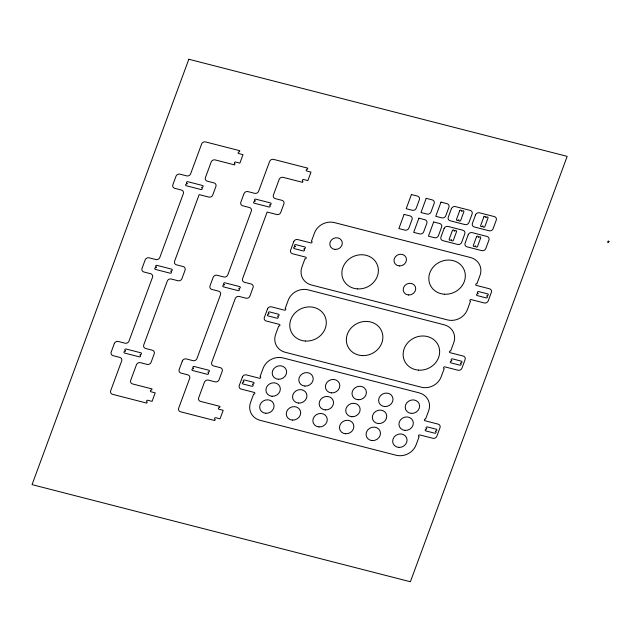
<?xml version="1.0" encoding="UTF-8"?>
<svg xmlns="http://www.w3.org/2000/svg" width="641" height="641" viewBox="0 0 641 641"><rect width="100%" height="100%" fill="white"/><g stroke="black" fill="none" stroke-linecap="round" stroke-linejoin="round"><path stroke-width="0.96" d="M608.95 241.393L608.485 242.514L607.62 242.41L608.141 240.992L608.95 241.393M188.831 59.252L32.05 484.636L410.384 581.748L567.173 156.364L188.831 59.252M114.33 343.56L111.189 352.069A3.189 2.876 -25 0 0 113.104 355.667L119.755 357.374A3.189 2.876 -25 0 1 121.662 360.963L110.685 390.746A3.189 2.876 -25 0 0 112.6 394.335L146.797 403.117L147.214 401.979A0.953 0.865 -25 0 1 146.645 400.905A0.953 0.865 -25 0 1 147.839 400.28L152.069 401.362L155.202 392.853L150.98 391.771A0.953 0.865 -25 0 1 150.403 390.69A0.953 0.865 -25 0 1 151.605 390.073L152.021 388.935L132.607 383.951A3.189 2.876 -25 0 1 130.692 380.353L136.445 364.761A3.189 2.876 -25 0 1 140.443 362.678L147.093 364.384A3.189 2.876 -25 0 0 151.092 362.309L154.233 353.8A3.189 2.876 -25 0 0 152.318 350.21L145.667 348.504A3.189 2.876 -25 0 1 143.76 344.906L167.277 281.103A3.189 2.876 -25 0 1 171.275 279.019L177.926 280.726A3.189 2.876 -25 0 0 181.932 278.651L185.065 270.141A3.189 2.876 -25 0 0 183.15 266.552L176.499 264.845A3.189 2.876 -25 0 1 174.592 261.248L199.159 194.608L208.758 197.067A3.189 2.876 -25 0 0 212.764 194.992L215.897 186.483A3.189 2.876 -25 0 0 213.99 182.893L207.339 181.187A3.189 2.876 -25 0 1 205.424 177.589L211.177 161.989A3.189 2.876 -25 0 1 215.176 159.913L234.598 164.897L235.015 163.767A0.953 0.865 -25 0 1 234.438 162.686A0.953 0.865 -25 0 1 235.64 162.061L239.87 163.151L243.003 154.641L238.773 153.552A0.953 0.865 -25 0 1 238.204 152.478A0.953 0.865 -25 0 1 239.405 151.853L239.822 150.715L205.625 141.941A3.189 2.876 -25 0 0 201.619 144.017L190.649 173.791A3.189 2.876 -25 0 1 186.643 175.874L179.993 174.168A3.189 2.876 -25 0 0 175.995 176.243L172.862 184.752A3.189 2.876 -25 0 0 174.769 188.342L181.419 190.048A3.189 2.876 -25 0 1 183.334 193.646L159.817 257.458A3.189 2.876 -25 0 1 155.811 259.533L149.161 257.826A3.189 2.876 -25 0 0 145.162 259.901L142.03 268.411A3.189 2.876 -25 0 0 143.937 272L150.587 273.707A3.189 2.876 -25 0 1 152.494 277.305L128.977 341.116A3.189 2.876 -25 0 1 124.979 343.191L118.329 341.485A3.189 2.876 -25 0 0 114.33 343.56M125.444 350.715L125.203 351.364A0.953 0.865 -25 0 0 124.001 351.989A0.953 0.865 -25 0 0 124.57 353.063L139.353 356.861A0.953 0.865 -25 0 0 140.555 356.236A0.953 0.865 -25 0 0 139.978 355.162L140.219 354.505A0.953 0.865 -25 0 0 141.421 353.88A0.953 0.865 -25 0 0 140.844 352.806L126.069 349.008A0.953 0.865 -25 0 0 124.867 349.633A0.953 0.865 -25 0 0 125.444 350.715M156.276 267.057L156.035 267.706A0.953 0.865 -25 0 0 154.834 268.331A0.953 0.865 -25 0 0 155.41 269.404L170.186 273.202A0.953 0.865 -25 0 0 171.387 272.577A0.953 0.865 -25 0 0 170.81 271.496L171.051 270.847A0.953 0.865 -25 0 0 172.253 270.222A0.953 0.865 -25 0 0 171.684 269.148L156.901 265.35A0.953 0.865 -25 0 0 155.699 265.975A0.953 0.865 -25 0 0 156.276 267.057M187.108 183.398L186.868 184.047A0.953 0.865 -25 0 0 185.666 184.672A0.953 0.865 -25 0 0 186.243 185.746L201.018 189.544A0.953 0.865 -25 0 0 202.219 188.919A0.953 0.865 -25 0 0 201.651 187.837L201.891 187.188A0.953 0.865 -25 0 0 203.085 186.563A0.953 0.865 -25 0 0 202.516 185.489L187.733 181.691A0.953 0.865 -25 0 0 186.539 182.316A0.953 0.865 -25 0 0 187.108 183.398M182.308 361.011L179.176 369.52A3.189 2.876 -25 0 0 181.083 373.11L187.733 374.817A3.189 2.876 -25 0 1 189.648 378.414L178.671 408.189A3.189 2.876 -25 0 0 180.578 411.786L214.783 420.56L215.2 419.43A0.953 0.865 -25 0 1 214.623 418.349A0.953 0.865 -25 0 1 215.825 417.732L220.055 418.813L223.188 410.304L218.958 409.222A0.953 0.865 -25 0 1 218.389 408.141A0.953 0.865 -25 0 1 219.591 407.516L220.007 406.386L200.585 401.402A3.189 2.876 -25 0 1 198.678 397.805L204.423 382.204A3.189 2.876 -25 0 1 208.429 380.129L215.08 381.836A3.189 2.876 -25 0 0 219.078 379.76L222.211 371.251A3.189 2.876 -25 0 0 220.304 367.662L213.653 365.955A3.189 2.876 -25 0 1 211.738 362.357L235.255 298.546A3.189 2.876 -25 0 1 239.261 296.471L245.912 298.177A3.189 2.876 -25 0 0 249.91 296.102L253.043 287.593A3.189 2.876 -25 0 0 251.136 283.995L244.485 282.288A3.189 2.876 -25 0 1 242.578 278.699L267.137 212.051L276.744 214.519A3.189 2.876 -25 0 0 280.742 212.443L283.883 203.934A3.189 2.876 -25 0 0 281.968 200.337L275.318 198.63A3.189 2.876 -25 0 1 273.411 195.04L279.155 179.44A3.189 2.876 -25 0 1 283.162 177.365L302.576 182.348L302.993 181.211A0.953 0.865 -25 0 1 302.416 180.137A0.953 0.865 -25 0 1 303.626 179.512L307.848 180.594L310.989 172.092L306.759 171.003A0.953 0.865 -25 0 1 306.19 169.929A0.953 0.865 -25 0 1 307.384 169.304L307.808 168.166L273.603 159.393A3.189 2.876 -25 0 0 269.605 161.468L258.627 191.242A3.189 2.876 -25 0 1 254.629 193.326L247.979 191.619A3.189 2.876 -25 0 0 243.981 193.694L240.84 202.203A3.189 2.876 -25 0 0 242.755 205.793L249.405 207.5A3.189 2.876 -25 0 1 251.312 211.097L227.795 274.901A3.189 2.876 -25 0 1 223.797 276.984L217.147 275.277A3.189 2.876 -25 0 0 213.141 277.353L210.008 285.862A3.189 2.876 -25 0 0 211.923 289.452L218.573 291.158A3.189 2.876 -25 0 1 220.48 294.756L196.963 358.559A3.189 2.876 -25 0 1 192.965 360.643L186.315 358.936A3.189 2.876 -25 0 0 182.308 361.011M193.422 368.166L193.181 368.815A0.953 0.865 -25 0 0 191.988 369.44A0.953 0.865 -25 0 0 192.556 370.514L207.339 374.312A0.953 0.865 -25 0 0 208.533 373.687A0.953 0.865 -25 0 0 207.964 372.605L208.205 371.956A0.953 0.865 -25 0 0 209.407 371.331A0.953 0.865 -25 0 0 208.83 370.258L194.055 366.46A0.953 0.865 -25 0 0 192.853 367.085A0.953 0.865 -25 0 0 193.422 368.166M224.262 284.5L224.021 285.157A0.953 0.865 -25 0 0 222.82 285.782A0.953 0.865 -25 0 0 223.389 286.856L238.172 290.653A0.953 0.865 -25 0 0 239.373 290.028A0.953 0.865 -25 0 0 238.797 288.947L239.037 288.298A0.953 0.865 -25 0 0 240.239 287.673A0.953 0.865 -25 0 0 239.662 286.599L224.887 282.801A0.953 0.865 -25 0 0 223.685 283.426A0.953 0.865 -25 0 0 224.262 284.5M255.094 200.841L254.854 201.498A0.953 0.865 -25 0 0 253.652 202.123A0.953 0.865 -25 0 0 254.229 203.197L269.004 206.995A0.953 0.865 -25 0 0 270.206 206.37A0.953 0.865 -25 0 0 269.629 205.288L269.869 204.639A0.953 0.865 -25 0 0 271.071 204.014A0.953 0.865 -25 0 0 270.502 202.933L255.719 199.143A0.953 0.865 -25 0 0 254.517 199.768A0.953 0.865 -25 0 0 255.094 200.841M242.41 376.988L239.277 385.497A3.189 2.876 -25 0 0 241.184 389.087L254.237 392.436A0.953 0.865 -25 0 1 254.806 393.518A0.953 0.865 -25 0 1 253.612 394.143L250.575 402.364A15.945 14.39 -25 0 0 260.126 420.336L396.098 455.238A15.945 14.39 -25 0 0 416.097 444.854L419.134 436.625A0.953 0.865 -25 0 1 418.557 435.551A0.953 0.865 -25 0 1 419.759 434.927L432.859 438.292A3.189 2.876 -25 0 0 436.866 436.209L439.998 427.707A3.189 2.876 -25 0 0 438.091 424.11L424.983 420.744A0.953 0.865 -25 0 1 424.414 419.671A0.953 0.865 -25 0 1 425.608 419.046L428.645 410.817A15.945 14.39 -25 0 0 419.086 392.845L283.122 357.95A15.945 14.39 -25 0 0 263.122 368.335L260.086 376.555A0.953 0.865 -25 0 1 260.663 377.637A0.953 0.865 -25 0 1 259.461 378.262L246.408 374.913A3.189 2.876 -25 0 0 242.41 376.988M267.497 308.922L264.356 317.431A3.189 2.876 -25 0 0 266.271 321.029L279.324 324.378A0.953 0.865 -25 0 1 279.893 325.452A0.953 0.865 -25 0 1 278.691 326.077L275.662 334.306A15.945 14.39 -25 0 0 285.213 352.278L421.177 387.172A15.945 14.39 -25 0 0 441.184 376.788L444.213 368.567A0.953 0.865 -25 0 1 443.644 367.485A0.953 0.865 -25 0 1 444.846 366.86L457.946 370.226A3.189 2.876 -25 0 0 461.945 368.15L465.086 359.641A3.189 2.876 -25 0 0 463.171 356.043L450.07 352.686A0.953 0.865 -25 0 1 449.493 351.605A0.953 0.865 -25 0 1 450.695 350.98L453.724 342.759A15.945 14.39 -25 0 0 444.173 324.787L308.209 289.884A15.945 14.39 -25 0 0 288.202 300.268L285.173 308.497A0.953 0.865 -25 0 1 285.75 309.571A0.953 0.865 -25 0 1 284.548 310.196L271.496 306.847A3.189 2.876 -25 0 0 267.497 308.922M293.762 241.649L290.629 250.158A3.189 2.876 -25 0 0 292.536 253.748L305.589 257.097A0.953 0.865 -25 0 1 306.158 258.179A0.953 0.865 -25 0 1 304.956 258.804L301.927 267.025A15.945 14.39 -25 0 0 311.478 284.997L447.45 319.899A15.945 14.39 -25 0 0 467.449 309.515L470.486 301.286A0.953 0.865 -25 0 1 469.909 300.212A0.953 0.865 -25 0 1 471.111 299.587L484.211 302.953A3.189 2.876 -25 0 0 488.218 300.869L491.351 292.368A3.189 2.876 -25 0 0 489.444 288.77L476.335 285.405A0.953 0.865 -25 0 1 475.766 284.332A0.953 0.865 -25 0 1 476.96 283.707L479.997 275.478A15.945 14.39 -25 0 0 470.438 257.506L334.474 222.611A15.945 14.39 -25 0 0 314.475 232.995L311.438 241.216A0.953 0.865 -25 0 1 312.015 242.298A0.953 0.865 -25 0 1 310.813 242.923L297.761 239.574A3.189 2.876 -25 0 0 293.762 241.649M243.804 381.667L243.58 382.276A0.953 0.865 -25 0 0 242.378 382.901A0.953 0.865 -25 0 0 242.947 383.975L251.929 386.283A0.953 0.865 -25 0 0 253.123 385.658A0.953 0.865 -25 0 0 252.554 384.584L252.778 383.967A0.953 0.865 -25 0 0 253.98 383.35A0.953 0.865 -25 0 0 253.403 382.268L244.429 379.969A0.953 0.865 -25 0 0 243.227 380.586A0.953 0.865 -25 0 0 243.804 381.667M268.891 313.601L268.659 314.218A0.953 0.865 -25 0 0 267.465 314.835A0.953 0.865 -25 0 0 268.034 315.917L277.008 318.216A0.953 0.865 -25 0 0 278.21 317.599A0.953 0.865 -25 0 0 277.641 316.518L277.865 315.909A0.953 0.865 -25 0 0 279.059 315.284A0.953 0.865 -25 0 0 278.49 314.21L269.516 311.903A0.953 0.865 -25 0 0 268.315 312.528A0.953 0.865 -25 0 0 268.891 313.601M295.156 246.328L294.932 246.937A0.953 0.865 -25 0 0 293.73 247.562A0.953 0.865 -25 0 0 294.299 248.636L303.273 250.943A0.953 0.865 -25 0 0 304.475 250.319A0.953 0.865 -25 0 0 303.906 249.245L304.13 248.628A0.953 0.865 -25 0 0 305.332 248.011A0.953 0.865 -25 0 0 304.755 246.929L295.781 244.63A0.953 0.865 -25 0 0 294.58 245.247A0.953 0.865 -25 0 0 295.156 246.328M404.11 214.39L398.886 228.573L404.904 230.119A3.189 2.876 -25 0 0 408.91 228.044L412.043 219.534A3.189 2.876 -25 0 0 410.136 215.937L404.11 214.39M411.426 194.544L406.202 208.718L412.219 210.264A3.189 2.876 -25 0 0 416.225 208.189L419.358 199.68A3.189 2.876 -25 0 0 417.451 196.082L411.426 194.544M418.893 218.188L413.669 232.363L419.687 233.909A3.189 2.876 -25 0 0 423.685 231.834L426.818 223.324A3.189 2.876 -25 0 0 424.911 219.727L418.893 218.188M426.209 198.333L420.985 212.516L427.002 214.062A3.189 2.876 -25 0 0 431 211.979L434.141 203.469A3.189 2.876 -25 0 0 432.226 199.88L426.209 198.333M433.669 221.978L428.444 236.16L434.462 237.707A3.189 2.876 -25 0 0 438.468 235.624L441.601 227.114A3.189 2.876 -25 0 0 439.686 223.525L433.669 221.978M440.984 202.123L435.76 216.305L441.777 217.852A3.189 2.876 -25 0 0 445.783 215.777L448.916 207.267A3.189 2.876 -25 0 0 447.009 203.67L440.984 202.123M444.093 228.533L440.952 237.042A3.189 2.876 -25 0 0 442.867 240.639L457.642 244.429A3.189 2.876 -25 0 0 461.648 242.354L464.781 233.845A3.189 2.876 -25 0 0 462.866 230.247L448.091 226.457A3.189 2.876 -25 0 0 444.093 228.533M451.408 208.686L448.267 217.187A3.189 2.876 -25 0 0 450.182 220.784L464.957 224.574A3.189 2.876 -25 0 0 468.964 222.499L472.097 213.99A3.189 2.876 -25 0 0 470.19 210.4L455.406 206.602A3.189 2.876 -25 0 0 451.408 208.686M452.362 230.6L449.189 239.213A0.953 0.865 -25 0 0 449.766 240.287A0.953 0.865 -25 0 0 450.96 239.67L451.601 239.83A0.953 0.865 -25 0 0 452.169 240.912A0.953 0.865 -25 0 0 453.371 240.287L456.544 231.673A0.953 0.865 -25 0 0 455.975 230.6A0.953 0.865 -25 0 0 454.773 231.217L454.132 231.056A0.953 0.865 -25 0 0 453.564 229.975A0.953 0.865 -25 0 0 452.362 230.6M459.677 210.753L456.504 219.358A0.953 0.865 -25 0 0 457.081 220.44A0.953 0.865 -25 0 0 458.275 219.815L458.916 219.975A0.953 0.865 -25 0 0 459.485 221.057A0.953 0.865 -25 0 0 460.687 220.432L463.86 211.826A0.953 0.865 -25 0 0 463.291 210.745A0.953 0.865 -25 0 0 462.089 211.37L461.456 211.201A0.953 0.865 -25 0 0 460.879 210.128A0.953 0.865 -25 0 0 459.677 210.753M468.234 234.726L465.094 243.235A3.189 2.876 -25 0 0 467.009 246.833L481.784 250.623A3.189 2.876 -25 0 0 485.782 248.548L488.923 240.038A3.189 2.876 -25 0 0 487.008 236.449L472.233 232.651A3.189 2.876 -25 0 0 468.234 234.726M475.55 214.879L472.409 223.389A3.189 2.876 -25 0 0 474.324 226.978L489.099 230.776A3.189 2.876 -25 0 0 493.105 228.701L496.238 220.192A3.189 2.876 -25 0 0 494.323 216.594L479.548 212.804A3.189 2.876 -25 0 0 475.55 214.879M476.503 236.793L473.33 245.407A0.953 0.865 -25 0 0 473.899 246.489A0.953 0.865 -25 0 0 475.101 245.864L475.742 246.024A0.953 0.865 -25 0 0 476.311 247.105A0.953 0.865 -25 0 0 477.513 246.481L480.686 237.867A0.953 0.865 -25 0 0 480.117 236.793A0.953 0.865 -25 0 0 478.915 237.418L478.274 237.25A0.953 0.865 -25 0 0 477.705 236.176A0.953 0.865 -25 0 0 476.503 236.793M483.819 216.946L480.646 225.56A0.953 0.865 -25 0 0 481.223 226.634A0.953 0.865 -25 0 0 482.417 226.009L483.058 226.177A0.953 0.865 -25 0 0 483.626 227.251A0.953 0.865 -25 0 0 484.828 226.634L488.001 218.02A0.953 0.865 -25 0 0 487.432 216.938A0.953 0.865 -25 0 0 486.231 217.563L485.59 217.403A0.953 0.865 -25 0 0 485.021 216.321A0.953 0.865 -25 0 0 483.819 216.946M426.666 428.605L426.441 429.214A0.953 0.865 -25 0 0 425.239 429.839A0.953 0.865 -25 0 0 425.816 430.912L434.79 433.22A0.953 0.865 -25 0 0 435.992 432.595A0.953 0.865 -25 0 0 435.415 431.521L435.64 430.904A0.953 0.865 -25 0 0 436.842 430.287A0.953 0.865 -25 0 0 436.265 429.206L427.291 426.906A0.953 0.865 -25 0 0 426.097 427.523A0.953 0.865 -25 0 0 426.666 428.605M451.753 360.538L451.528 361.155A0.953 0.865 -25 0 0 450.327 361.772A0.953 0.865 -25 0 0 450.903 362.854L459.877 365.162A0.953 0.865 -25 0 0 461.071 364.537A0.953 0.865 -25 0 0 460.502 363.455L460.727 362.846A0.953 0.865 -25 0 0 461.929 362.221A0.953 0.865 -25 0 0 461.352 361.147L452.378 358.84A0.953 0.865 -25 0 0 451.176 359.465A0.953 0.865 -25 0 0 451.753 360.538M478.018 293.266L477.793 293.874A0.953 0.865 -25 0 0 476.592 294.499A0.953 0.865 -25 0 0 477.168 295.573L486.142 297.881A0.953 0.865 -25 0 0 487.344 297.256A0.953 0.865 -25 0 0 486.767 296.182L486.992 295.565A0.953 0.865 -25 0 0 488.194 294.948A0.953 0.865 -25 0 0 487.617 293.866L478.643 291.567A0.953 0.865 -25 0 0 477.449 292.184A0.953 0.865 -25 0 0 478.018 293.266M411.338 413.389A7.331 6.618 -25 0 0 419.126 403.702A7.331 6.618 -25 0 0 406.771 402.869A7.331 6.618 -25 0 0 411.338 413.389M384.736 406.562A7.331 6.618 -25 0 0 392.524 396.875A7.331 6.618 -25 0 0 380.169 396.042A7.331 6.618 -25 0 0 384.736 406.562M358.135 399.736A7.331 6.618 -25 0 0 365.923 390.048A7.331 6.618 -25 0 0 353.568 389.215A7.331 6.618 -25 0 0 358.135 399.736M331.533 392.901A7.331 6.618 -25 0 0 339.321 383.214A7.331 6.618 -25 0 0 326.966 382.389A7.331 6.618 -25 0 0 331.533 392.901M304.932 386.074A7.331 6.618 -25 0 0 312.72 376.387A7.331 6.618 -25 0 0 300.365 375.562A7.331 6.618 -25 0 0 304.932 386.074M405.064 430.407A7.331 6.618 -25 0 0 412.852 420.72A7.331 6.618 -25 0 0 400.505 419.887A7.331 6.618 -25 0 0 405.064 430.407M378.462 423.573A7.331 6.618 -25 0 0 386.251 413.886A7.331 6.618 -25 0 0 373.903 413.06A7.331 6.618 -25 0 0 378.462 423.573M351.861 416.746A7.331 6.618 -25 0 0 359.649 407.059A7.331 6.618 -25 0 0 347.302 406.234A7.331 6.618 -25 0 0 351.861 416.746M325.259 409.92A7.331 6.618 -25 0 0 333.048 400.232A7.331 6.618 -25 0 0 320.7 399.399A7.331 6.618 -25 0 0 325.259 409.92M298.658 403.093A7.331 6.618 -25 0 0 306.446 393.406A7.331 6.618 -25 0 0 294.099 392.572A7.331 6.618 -25 0 0 298.658 403.093M272.056 396.266A7.331 6.618 -25 0 0 279.845 386.579A7.331 6.618 -25 0 0 267.497 385.746A7.331 6.618 -25 0 0 272.056 396.266M265.783 413.277A7.331 6.618 -25 0 0 273.571 403.59A7.331 6.618 -25 0 0 261.224 402.764A7.331 6.618 -25 0 0 265.783 413.277M292.392 420.103A7.331 6.618 -25 0 0 300.172 410.416A7.331 6.618 -25 0 0 287.825 409.591A7.331 6.618 -25 0 0 292.392 420.103M318.994 426.938A7.331 6.618 -25 0 0 326.774 417.251A7.331 6.618 -25 0 0 314.427 416.418A7.331 6.618 -25 0 0 318.994 426.938M345.595 433.765A7.331 6.618 -25 0 0 353.375 424.078A7.331 6.618 -25 0 0 341.028 423.244A7.331 6.618 -25 0 0 345.595 433.765M372.197 440.591A7.331 6.618 -25 0 0 379.977 430.904A7.331 6.618 -25 0 0 367.63 430.071A7.331 6.618 -25 0 0 372.197 440.591M398.798 447.418A7.331 6.618 -25 0 0 406.578 437.731A7.331 6.618 -25 0 0 394.231 436.906A7.331 6.618 -25 0 0 398.798 447.418M278.33 379.248A7.331 6.618 -25 0 0 286.118 369.561A7.331 6.618 -25 0 0 273.763 368.727A7.331 6.618 -25 0 0 278.33 379.248M361.893 355.563A18.573 16.762 -25 0 0 381.611 331.028A18.573 16.762 -25 0 0 350.331 328.929A18.573 16.762 -25 0 0 361.893 355.563M418.677 370.145A18.573 16.762 -25 0 0 438.396 345.611A18.573 16.762 -25 0 0 407.123 343.504A18.573 16.762 -25 0 0 418.677 370.145M305.324 341.044A18.573 16.762 -25 0 0 325.043 316.51A18.573 16.762 -25 0 0 293.762 314.411A18.573 16.762 -25 0 0 305.324 341.044M444.349 294.211A18.573 16.762 -25 0 0 464.068 269.677A18.573 16.762 -25 0 0 432.787 267.577A18.573 16.762 -25 0 0 444.349 294.211M357.406 288.891A18.573 16.762 -25 0 0 377.124 264.356A18.573 16.762 -25 0 0 345.844 262.257A18.573 16.762 -25 0 0 357.406 288.891M335.123 249.453A6.378 5.753 -25 0 0 341.893 241.032A6.378 5.753 -25 0 0 331.157 240.311A6.378 5.753 -25 0 0 335.123 249.453M399.295 265.927A6.378 5.753 -25 0 0 406.065 257.506A6.378 5.753 -25 0 0 395.329 256.785A6.378 5.753 -25 0 0 399.295 265.927M408.525 294.996A6.378 5.753 -25 0 0 415.296 286.575A6.378 5.753 -25 0 0 404.551 285.854A6.378 5.753 -25 0 0 408.525 294.996"/></g></svg>
